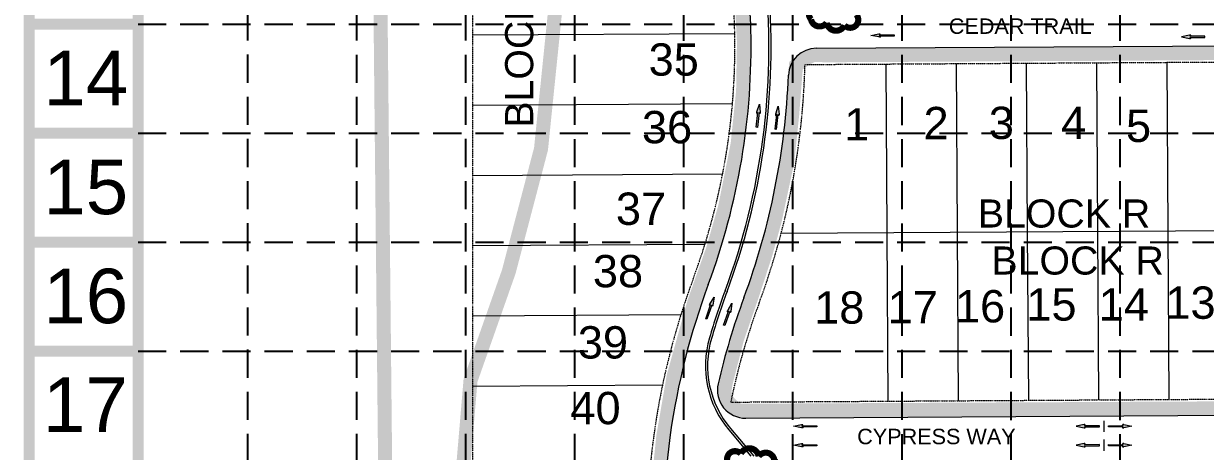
# Model space of a CAD drawing. Extents: x 218174 to 221286, y 216036 to 221010.
# Drawn here: x 218174 to 219015, y 219616 to 219920 of the extents above; entities that cross this region are included whole.
import ezdxf
from ezdxf.enums import TextEntityAlignment as Align

# ---------------------------------------------------------------- set-up
doc = ezdxf.new("R2010")
doc.units = 0
doc.header["$MEASUREMENT"] = 0
doc.linetypes.add('DASHED', pattern=[0.75, 0.5, -0.25])
doc.linetypes.add('DIVIDE', pattern=[1.25, 0.5, -0.25, 0, -0.25, 0, -0.25])
for name, color, linetype, lineweight in [('1 ARROWS', 7, 'Continuous', 0), ('1 BLOCK NUMBERS', 7, 'Continuous', 0), ('1 CURB LINE', 7, 'Continuous', 0), ('1 LOT NUMBERS', 7, 'Continuous', 0), ('1 STORM PIPE', 5, 'Continuous', 0), ('1 STREET NAMES', 7, 'Continuous', 0), ('PH.4-27', 7, 'Continuous', 0), ('PH.4-29', 7, 'Continuous', 0)]:
    doc.layers.add(name, color=color, linetype=linetype, lineweight=lineweight)
for name, color, linetype in [('1 EROSION BLANKETS', 84, 'Continuous'), ('1 INLET PROTECTION', 5, 'Continuous'), ('1 LIMITS OF DISTURBANCE', 1, 'DASHED'), ('1 SILT FENCE', 200, 'Continuous'), ('BASE', 7, 'Continuous'), ('GRID', 251, 'DASHED')]:
    doc.layers.add(name, color=color, linetype=linetype)
doc.styles.get("Standard").update_dxf_attribs({"font": 'ARIAL.TTF'})

msp = doc.modelspace()

# ---------------------------------------------------------------- hatches: boundary and pattern name
at = {"layer": '1 ARROWS', "linetype": 'Continuous', "lineweight": 0}
h = msp.add_hatch(color=256, dxfattribs=at)
edge = h.paths.add_edge_path()
edge.add_line((218783.38, 219912.66), (218782.83, 219912.05))
edge.add_line((218782.83, 219912.05), (218793.42, 219912.05))
edge.add_line((218793.42, 219912.05), (218793.41, 219911.19))
edge.add_line((218793.41, 219911.19), (218782.83, 219911.19))
edge.add_line((218782.83, 219911.19), (218783.37, 219910.69))
edge.add_line((218783.37, 219910.69), (218783.37, 219910.69))
edge.add_ellipse((218782.84, 219910.64), major_axis=(0.56, 0), ratio=0.285714, start_angle=235.27307, end_angle=377.18267, ccw=False)
edge.add_line((218782.52, 219910.51), (218782.52, 219910.51))
edge.add_line((218782.52, 219910.51), (218776.79, 219911.64))
edge.add_line((218776.79, 219911.64), (218782.51, 219912.82))
edge.add_line((218782.51, 219912.82), (218782.51, 219912.83))
edge.add_ellipse((218782.84, 219912.7), major_axis=(0.56, 0), ratio=0.285714, start_angle=-14.49672, end_angle=125.83153, ccw=False)
edge.add_line((218783.38, 219912.66), (218783.38, 219912.66))
h = msp.add_hatch(color=256, dxfattribs=at)
edge = h.paths.add_edge_path()
edge.add_line((219004.36, 219909.69), (219003.82, 219910.19))
edge.add_line((219003.82, 219910.19), (219014.4, 219910.2))
edge.add_line((219014.4, 219910.2), (219014.4, 219911.06))
edge.add_line((219014.4, 219911.06), (219003.82, 219911.05))
edge.add_line((219003.82, 219911.05), (219004.37, 219911.66))
edge.add_line((219004.37, 219911.66), (219004.37, 219911.66))
edge.add_ellipse((219003.82, 219911.7), major_axis=(0.56, 0.001), ratio=0.285714, start_angle=-14.49672, end_angle=125.83153)
edge.add_line((219003.5, 219911.83), (219003.5, 219911.82))
edge.add_line((219003.5, 219911.82), (218997.77, 219910.64))
edge.add_line((218997.77, 219910.64), (219003.51, 219909.51))
edge.add_ellipse((219003.82, 219909.64), major_axis=(0.56, 0.001), ratio=0.285714, start_angle=235.27307, end_angle=377.18267)
edge.add_line((219004.36, 219909.69), (219004.36, 219909.69))
edge.add_line((219004.36, 219909.69), (219004.36, 219909.69))
edge.add_line((219004.36, 219909.69), (219004.36, 219909.69))
h = msp.add_hatch(color=256, dxfattribs=at)
edge = h.paths.add_edge_path()
edge.add_line((218697.8, 219856.1), (218697.26, 219856.71))
edge.add_line((218697.26, 219856.71), (218696.1, 219846.19))
edge.add_line((218696.1, 219846.19), (218695.25, 219846.29))
edge.add_line((218695.25, 219846.29), (218696.4, 219856.81))
edge.add_line((218696.4, 219856.81), (218695.85, 219856.33))
edge.add_line((218695.85, 219856.33), (218695.85, 219856.33))
edge.add_ellipse((218695.86, 219856.87), major_axis=(0.061, 0.557), ratio=0.285714, start_angle=55.27307, end_angle=197.18267, ccw=False)
edge.add_line((218695.76, 219857.2), (218695.76, 219857.2))
edge.add_line((218695.76, 219857.2), (218697.52, 219862.77))
edge.add_line((218697.52, 219862.77), (218698.06, 219856.95))
edge.add_line((218698.06, 219856.95), (218698.07, 219856.95))
edge.add_ellipse((218697.9, 219856.64), major_axis=(0.061, 0.557), ratio=0.285714, start_angle=165.50328, end_angle=305.83153, ccw=False)
edge.add_line((218697.8, 219856.1), (218697.8, 219856.1))
h = msp.add_hatch(color=256, dxfattribs=at)
edge = h.paths.add_edge_path()
edge.add_line((218711.22, 219854.63), (218710.68, 219855.24))
edge.add_line((218710.68, 219855.24), (218709.52, 219844.72))
edge.add_line((218709.52, 219844.72), (218708.66, 219844.81))
edge.add_line((218708.66, 219844.81), (218709.82, 219855.33))
edge.add_line((218709.82, 219855.33), (218709.27, 219854.85))
edge.add_line((218709.27, 219854.85), (218709.27, 219854.85))
edge.add_ellipse((218709.28, 219855.39), major_axis=(0.061, 0.557), ratio=0.285714, start_angle=55.27307, end_angle=197.18267, ccw=False)
edge.add_line((218709.18, 219855.72), (218709.18, 219855.72))
edge.add_line((218709.18, 219855.72), (218710.94, 219861.29))
edge.add_line((218710.94, 219861.29), (218711.48, 219855.47))
edge.add_line((218711.48, 219855.47), (218711.48, 219855.47))
edge.add_ellipse((218711.32, 219855.16), major_axis=(0.061, 0.557), ratio=0.285714, start_angle=165.50328, end_angle=305.83153, ccw=False)
edge.add_line((218711.22, 219854.63), (218711.22, 219854.63))
h = msp.add_hatch(color=256, dxfattribs=at)
edge = h.paths.add_edge_path()
edge.add_line((218664.03, 219718.83), (218663.64, 219719.54))
edge.add_line((218663.64, 219719.54), (218660.13, 219709.56))
edge.add_line((218660.13, 219709.56), (218659.32, 219709.85))
edge.add_line((218659.32, 219709.85), (218662.82, 219719.83))
edge.add_line((218662.82, 219719.83), (218662.17, 219719.49))
edge.add_line((218662.17, 219719.49), (218662.17, 219719.49))
edge.add_ellipse((218662.31, 219720.01), major_axis=(0.186, 0.528), ratio=0.285714, start_angle=55.27307, end_angle=197.18267, ccw=False)
edge.add_line((218662.29, 219720.35), (218662.29, 219720.35))
edge.add_line((218662.29, 219720.35), (218665.26, 219725.38))
edge.add_line((218665.26, 219725.38), (218664.47, 219719.59))
edge.add_line((218664.47, 219719.59), (218664.47, 219719.59))
edge.add_ellipse((218664.24, 219719.32), major_axis=(0.186, 0.528), ratio=0.285714, start_angle=165.50328, end_angle=305.83153, ccw=False)
edge.add_line((218664.03, 219718.83), (218664.03, 219718.83))
h = msp.add_hatch(color=256, dxfattribs=at)
edge = h.paths.add_edge_path()
edge.add_line((218676.76, 219714.35), (218676.37, 219715.07))
edge.add_line((218676.37, 219715.07), (218672.86, 219705.08))
edge.add_line((218672.86, 219705.08), (218672.05, 219705.37))
edge.add_line((218672.05, 219705.37), (218675.56, 219715.35))
edge.add_line((218675.56, 219715.35), (218674.91, 219715.01))
edge.add_line((218674.91, 219715.01), (218674.91, 219715.01))
edge.add_ellipse((218675.04, 219715.53), major_axis=(0.186, 0.528), ratio=0.285714, start_angle=55.27307, end_angle=197.18267, ccw=False)
edge.add_line((218675.02, 219715.88), (218675.02, 219715.88))
edge.add_line((218675.02, 219715.88), (218678, 219720.91))
edge.add_line((218678, 219720.91), (218677.21, 219715.11))
edge.add_line((218677.21, 219715.11), (218677.21, 219715.11))
edge.add_ellipse((218676.98, 219714.85), major_axis=(0.186, 0.528), ratio=0.285714, start_angle=165.50328, end_angle=305.83153, ccw=False)
edge.add_line((218676.76, 219714.35), (218676.76, 219714.35))
h = msp.add_hatch(color=256, dxfattribs=at)
edge = h.paths.add_edge_path()
edge.add_line((218728.34, 219634.38), (218727.79, 219633.77))
edge.add_line((218727.79, 219633.77), (218738.38, 219633.77))
edge.add_line((218738.38, 219633.77), (218738.37, 219632.91))
edge.add_line((218738.37, 219632.91), (218727.79, 219632.91))
edge.add_line((218727.79, 219632.91), (218728.33, 219632.41))
edge.add_line((218728.33, 219632.41), (218728.33, 219632.41))
edge.add_ellipse((218727.79, 219632.36), major_axis=(0.56, 0), ratio=0.285714, start_angle=235.27307, end_angle=377.18267, ccw=False)
edge.add_line((218727.48, 219632.23), (218727.48, 219632.23))
edge.add_line((218727.48, 219632.23), (218721.75, 219633.37))
edge.add_line((218721.75, 219633.37), (218727.47, 219634.55))
edge.add_line((218727.47, 219634.55), (218727.47, 219634.55))
edge.add_ellipse((218727.8, 219634.42), major_axis=(0.56, 0), ratio=0.285714, start_angle=-14.49672, end_angle=125.83153, ccw=False)
edge.add_line((218728.34, 219634.38), (218728.34, 219634.38))
h = msp.add_hatch(color=256, dxfattribs=at)
edge = h.paths.add_edge_path()
edge.add_line((218929.36, 219632.42), (218928.82, 219632.92))
edge.add_line((218928.82, 219632.92), (218939.4, 219632.94))
edge.add_line((218939.4, 219632.94), (218939.4, 219633.8))
edge.add_line((218939.4, 219633.8), (218928.82, 219633.78))
edge.add_line((218928.82, 219633.78), (218929.37, 219634.39))
edge.add_line((218929.37, 219634.39), (218929.37, 219634.39))
edge.add_ellipse((218928.83, 219634.43), major_axis=(0.56, 0.001), ratio=0.285714, start_angle=-14.49672, end_angle=125.83153)
edge.add_line((218928.5, 219634.56), (218928.5, 219634.56))
edge.add_line((218928.5, 219634.56), (218922.77, 219633.37))
edge.add_line((218922.77, 219633.37), (218928.51, 219632.24))
edge.add_ellipse((218928.83, 219632.37), major_axis=(0.56, 0.001), ratio=0.285714, start_angle=235.27307, end_angle=377.18267)
edge.add_line((218929.36, 219632.42), (218929.36, 219632.42))
edge.add_line((218929.36, 219632.42), (218929.36, 219632.42))
edge.add_line((218929.36, 219632.42), (218929.36, 219632.42))
h = msp.add_hatch(color=256, dxfattribs=at)
edge = h.paths.add_edge_path()
edge.add_line((218955.85, 219632.42), (218956.39, 219632.92))
edge.add_line((218956.39, 219632.92), (218945.8, 219632.94))
edge.add_line((218945.8, 219632.94), (218945.8, 219633.8))
edge.add_line((218945.8, 219633.8), (218956.39, 219633.78))
edge.add_line((218956.39, 219633.78), (218955.84, 219634.39))
edge.add_line((218955.84, 219634.39), (218955.84, 219634.39))
edge.add_ellipse((218956.38, 219634.43), major_axis=(-0.56, 0.001), ratio=0.285714, start_angle=234.16847, end_angle=374.49672, ccw=False)
edge.add_line((218956.71, 219634.56), (218956.71, 219634.56))
edge.add_line((218956.71, 219634.56), (218962.44, 219633.37))
edge.add_line((218962.44, 219633.37), (218956.7, 219632.24))
edge.add_ellipse((218956.38, 219632.37), major_axis=(-0.56, 0.001), ratio=0.285714, start_angle=-17.18267, end_angle=124.72693, ccw=False)
edge.add_line((218955.85, 219632.42), (218955.85, 219632.42))
edge.add_line((218955.85, 219632.42), (218955.85, 219632.42))
edge.add_line((218955.85, 219632.42), (218955.85, 219632.42))
h = msp.add_hatch(color=256, dxfattribs=at)
edge = h.paths.add_edge_path()
edge.add_line((218728.34, 219620.88), (218727.79, 219620.27))
edge.add_line((218727.79, 219620.27), (218738.38, 219620.27))
edge.add_line((218738.38, 219620.27), (218738.37, 219619.41))
edge.add_line((218738.37, 219619.41), (218727.79, 219619.41))
edge.add_line((218727.79, 219619.41), (218728.33, 219618.91))
edge.add_line((218728.33, 219618.91), (218728.33, 219618.91))
edge.add_ellipse((218727.79, 219618.86), major_axis=(0.56, 0), ratio=0.285714, start_angle=235.27307, end_angle=377.18267, ccw=False)
edge.add_line((218727.48, 219618.73), (218727.48, 219618.73))
edge.add_line((218727.48, 219618.73), (218721.75, 219619.87))
edge.add_line((218721.75, 219619.87), (218727.47, 219621.05))
edge.add_line((218727.47, 219621.05), (218727.47, 219621.05))
edge.add_ellipse((218727.8, 219620.92), major_axis=(0.56, 0), ratio=0.285714, start_angle=-14.49672, end_angle=125.83153, ccw=False)
edge.add_line((218728.34, 219620.88), (218728.34, 219620.88))
h = msp.add_hatch(color=256, dxfattribs=at)
edge = h.paths.add_edge_path()
edge.add_line((218929.36, 219618.92), (218928.82, 219619.42))
edge.add_line((218928.82, 219619.42), (218939.4, 219619.44))
edge.add_line((218939.4, 219619.44), (218939.4, 219620.3))
edge.add_line((218939.4, 219620.3), (218928.82, 219620.28))
edge.add_line((218928.82, 219620.28), (218929.37, 219620.89))
edge.add_line((218929.37, 219620.89), (218929.37, 219620.89))
edge.add_ellipse((218928.83, 219620.93), major_axis=(0.56, 0.001), ratio=0.285714, start_angle=-14.49672, end_angle=125.83153)
edge.add_line((218928.5, 219621.06), (218928.5, 219621.06))
edge.add_line((218928.5, 219621.06), (218922.77, 219619.87))
edge.add_line((218922.77, 219619.87), (218928.51, 219618.74))
edge.add_ellipse((218928.83, 219618.87), major_axis=(0.56, 0.001), ratio=0.285714, start_angle=235.27307, end_angle=377.18267)
edge.add_line((218929.36, 219618.92), (218929.36, 219618.92))
edge.add_line((218929.36, 219618.92), (218929.36, 219618.92))
edge.add_line((218929.36, 219618.92), (218929.36, 219618.92))
h = msp.add_hatch(color=256, dxfattribs=at)
edge = h.paths.add_edge_path()
edge.add_line((218955.85, 219618.92), (218956.39, 219619.42))
edge.add_line((218956.39, 219619.42), (218945.8, 219619.44))
edge.add_line((218945.8, 219619.44), (218945.8, 219620.3))
edge.add_line((218945.8, 219620.3), (218956.39, 219620.28))
edge.add_line((218956.39, 219620.28), (218955.84, 219620.89))
edge.add_line((218955.84, 219620.89), (218955.84, 219620.89))
edge.add_ellipse((218956.38, 219620.93), major_axis=(-0.56, 0.001), ratio=0.285714, start_angle=234.16847, end_angle=374.49672, ccw=False)
edge.add_line((218956.71, 219621.06), (218956.71, 219621.06))
edge.add_line((218956.71, 219621.06), (218962.44, 219619.87))
edge.add_line((218962.44, 219619.87), (218956.7, 219618.74))
edge.add_ellipse((218956.38, 219618.87), major_axis=(-0.56, 0.001), ratio=0.285714, start_angle=-17.18267, end_angle=124.72693, ccw=False)
edge.add_line((218955.85, 219618.92), (218955.85, 219618.92))
edge.add_line((218955.85, 219618.92), (218955.85, 219618.92))
edge.add_line((218955.85, 219618.92), (218955.85, 219618.92))

# ---------------------------------------------------------------- linework, layer by layer
for p, q in [((218776.79, 219911.64), (218782.51, 219912.82)), ((218782.52, 219910.51), (218776.79, 219911.64)), ((218782.51, 219912.82), (218782.51, 219912.83)), ((218782.52, 219910.51), (218782.52, 219910.51)), ((218783.38, 219912.66), (218782.83, 219912.05)), ((218782.83, 219912.05), (218793.42, 219912.05)), ((218793.41, 219911.19), (218782.83, 219911.19)), ((218782.83, 219911.19), (218783.37, 219910.69)), ((218783.37, 219910.69), (218783.37, 219910.69)), ((218783.38, 219912.66), (218783.38, 219912.66)), ((218793.42, 219912.05), (218793.41, 219911.19)), ((219003.5, 219911.82), (218997.77, 219910.64)), ((218997.77, 219910.64), (219003.51, 219909.51)), ((219003.5, 219911.83), (219003.5, 219911.82)), ((219003.82, 219911.05), (219004.37, 219911.66)), ((219014.4, 219911.06), (219003.82, 219911.05)), ((219003.82, 219910.19), (219014.4, 219910.2)), ((219004.36, 219909.69), (219003.82, 219910.19)), ((219004.36, 219909.69), (219004.36, 219909.69)), ((219004.36, 219909.69), (219004.36, 219909.69)), ((219004.36, 219909.69), (219004.36, 219909.69)), ((219004.37, 219911.66), (219004.37, 219911.66)), ((219014.4, 219910.2), (219014.4, 219911.06)), ((218695.76, 219857.2), (218697.52, 219862.77)), ((218697.52, 219862.77), (218698.06, 219856.95)), ((218709.18, 219855.72), (218710.94, 219861.29)), ((218710.94, 219861.29), (218711.48, 219855.47)), ((218695.25, 219846.29), (218696.4, 219856.81)), ((218695.76, 219857.2), (218695.76, 219857.2)), ((218696.4, 219856.81), (218695.85, 219856.33)), ((218695.85, 219856.33), (218695.85, 219856.33)), ((218697.26, 219856.71), (218696.1, 219846.19)), ((218697.8, 219856.1), (218697.26, 219856.71)), ((218697.8, 219856.1), (218697.8, 219856.1)), ((218698.06, 219856.95), (218698.07, 219856.95)), ((218708.66, 219844.81), (218709.82, 219855.33)), ((218709.18, 219855.72), (218709.18, 219855.72)), ((218709.82, 219855.33), (218709.27, 219854.85)), ((218709.27, 219854.85), (218709.27, 219854.85)), ((218710.68, 219855.24), (218709.52, 219844.72)), ((218711.22, 219854.63), (218710.68, 219855.24)), ((218711.22, 219854.63), (218711.22, 219854.63)), ((218711.48, 219855.47), (218711.48, 219855.47)), ((218696.1, 219846.19), (218695.25, 219846.29)), ((218709.52, 219844.72), (218708.66, 219844.81)), ((218662.29, 219720.35), (218665.26, 219725.38)), ((218665.26, 219725.38), (218664.47, 219719.59)), ((218659.32, 219709.85), (218662.82, 219719.83)), ((218663.64, 219719.54), (218660.13, 219709.56)), ((218662.82, 219719.83), (218662.17, 219719.49)), ((218662.17, 219719.49), (218662.17, 219719.49)), ((218662.29, 219720.35), (218662.29, 219720.35)), ((218664.03, 219718.83), (218663.64, 219719.54)), ((218664.03, 219718.83), (218664.03, 219718.83)), ((218664.47, 219719.59), (218664.47, 219719.59)), ((218672.05, 219705.37), (218675.56, 219715.35)), ((218676.37, 219715.07), (218672.86, 219705.08)), ((218675.56, 219715.35), (218674.91, 219715.01)), ((218674.91, 219715.01), (218674.91, 219715.01)), ((218675.02, 219715.88), (218678, 219720.91)), ((218675.02, 219715.88), (218675.02, 219715.88)), ((218676.76, 219714.35), (218676.37, 219715.07)), ((218678, 219720.91), (218677.21, 219715.11)), ((218677.21, 219715.11), (218677.21, 219715.11)), ((218660.13, 219709.56), (218659.32, 219709.85)), ((218676.76, 219714.35), (218676.76, 219714.35)), ((218672.86, 219705.08), (218672.05, 219705.37)), ((218721.75, 219633.37), (218727.47, 219634.55)), ((218727.48, 219632.23), (218721.75, 219633.37)), ((218727.47, 219634.55), (218727.47, 219634.55)), ((218727.48, 219632.23), (218727.48, 219632.23)), ((218728.34, 219634.38), (218727.79, 219633.77)), ((218727.79, 219633.77), (218738.38, 219633.77)), ((218738.37, 219632.91), (218727.79, 219632.91)), ((218727.79, 219632.91), (218728.33, 219632.41)), ((218728.33, 219632.41), (218728.33, 219632.41)), ((218728.34, 219634.38), (218728.34, 219634.38)), ((218738.38, 219633.77), (218738.37, 219632.91)), ((218928.5, 219634.56), (218922.77, 219633.37)), ((218922.77, 219633.37), (218928.51, 219632.24)), ((218928.5, 219634.56), (218928.5, 219634.56)), ((218928.82, 219633.78), (218929.37, 219634.39)), ((218939.4, 219633.8), (218928.82, 219633.78)), ((218928.82, 219632.92), (218939.4, 219632.94)), ((218929.36, 219632.42), (218928.82, 219632.92)), ((218929.36, 219632.42), (218929.36, 219632.42)), ((218929.36, 219632.42), (218929.36, 219632.42)), ((218929.36, 219632.42), (218929.36, 219632.42)), ((218929.37, 219634.39), (218929.37, 219634.39)), ((218939.4, 219632.94), (218939.4, 219633.8)), ((218942.62, 219637.36), (218942.58, 219629.36)), ((218945.8, 219632.94), (218945.8, 219633.8)), ((218945.8, 219633.8), (218956.39, 219633.78)), ((218956.39, 219632.92), (218945.8, 219632.94)), ((218956.39, 219633.78), (218955.84, 219634.39)), ((218955.84, 219634.39), (218955.84, 219634.39)), ((218955.85, 219632.42), (218956.39, 219632.92)), ((218955.85, 219632.42), (218955.85, 219632.42)), ((218955.85, 219632.42), (218955.85, 219632.42)), ((218955.85, 219632.42), (218955.85, 219632.42)), ((218962.44, 219633.37), (218956.7, 219632.24)), ((218956.71, 219634.56), (218956.71, 219634.56)), ((218956.71, 219634.56), (218962.44, 219633.37)), ((218942.62, 219623.86), (218942.58, 219615.86)), ((218721.75, 219619.87), (218727.47, 219621.05)), ((218727.48, 219618.73), (218721.75, 219619.87)), ((218727.47, 219621.05), (218727.47, 219621.05)), ((218727.48, 219618.73), (218727.48, 219618.73)), ((218728.34, 219620.88), (218727.79, 219620.27)), ((218727.79, 219620.27), (218738.38, 219620.27)), ((218738.37, 219619.41), (218727.79, 219619.41)), ((218727.79, 219619.41), (218728.33, 219618.91)), ((218728.33, 219618.91), (218728.33, 219618.91)), ((218728.34, 219620.88), (218728.34, 219620.88)), ((218738.38, 219620.27), (218738.37, 219619.41)), ((218928.5, 219621.06), (218922.77, 219619.87)), ((218922.77, 219619.87), (218928.51, 219618.74)), ((218928.5, 219621.06), (218928.5, 219621.06)), ((218928.82, 219620.28), (218929.37, 219620.89)), ((218939.4, 219620.3), (218928.82, 219620.28)), ((218928.82, 219619.42), (218939.4, 219619.44)), ((218929.36, 219618.92), (218928.82, 219619.42)), ((218929.36, 219618.92), (218929.36, 219618.92)), ((218929.36, 219618.92), (218929.36, 219618.92)), ((218929.36, 219618.92), (218929.36, 219618.92)), ((218929.37, 219620.89), (218929.37, 219620.89)), ((218939.4, 219619.44), (218939.4, 219620.3)), ((218945.8, 219619.44), (218945.8, 219620.3)), ((218945.8, 219620.3), (218956.39, 219620.28)), ((218956.39, 219619.42), (218945.8, 219619.44)), ((218956.39, 219620.28), (218955.84, 219620.89)), ((218955.84, 219620.89), (218955.84, 219620.89)), ((218955.85, 219618.92), (218956.39, 219619.42)), ((218955.85, 219618.92), (218955.85, 219618.92)), ((218955.85, 219618.92), (218955.85, 219618.92)), ((218955.85, 219618.92), (218955.85, 219618.92)), ((218962.44, 219619.87), (218956.7, 219618.74)), ((218956.71, 219621.06), (218956.71, 219621.06)), ((218956.71, 219621.06), (218962.44, 219619.87))]:
    msp.add_line(p, q, dxfattribs=at)
at = {"layer": '1 ARROWS', "linetype": 'Continuous', "lineweight": 0, "extrusion": (0, 0, -1)}
for centre, major_axis, start_param, end_param in [((218782.84, 219912.7), (0.56, 0), 4.087011, 6.536201), ((218782.84, 219910.64), (0.56, 0), -0.299894, 2.176896), ((218695.86, 219856.87), (0.061, 0.557), 2.841698, 5.318488), ((218697.9, 219856.64), (0.061, 0.557), 0.945418, 3.394608), ((218709.28, 219855.39), (0.061, 0.557), 2.841698, 5.318488), ((218711.32, 219855.16), (0.061, 0.557), 0.945418, 3.394608), ((218662.31, 219720.01), (0.186, 0.528), 2.841698, 5.318488), ((218664.24, 219719.32), (0.186, 0.528), 0.945418, 3.394608), ((218675.04, 219715.53), (0.186, 0.528), 2.841698, 5.318488), ((218676.98, 219714.85), (0.186, 0.528), 0.945418, 3.394608), ((218727.8, 219634.42), (0.56, 0), 4.087011, 6.536201), ((218727.79, 219632.36), (0.56, 0), -0.299894, 2.176896), ((218727.8, 219620.92), (0.56, 0), 4.087011, 6.536201), ((218727.79, 219618.86), (0.56, 0), -0.299894, 2.176896)]:
    msp.add_ellipse(centre, major_axis=major_axis, ratio=0.285714, start_param=start_param, end_param=end_param, dxfattribs=at)
at = {"layer": '1 ARROWS', "linetype": 'Continuous', "lineweight": 0}
for centre, major_axis, start_param, end_param in [((219003.82, 219911.7), (0.56, 0.001), -0.253015, 2.196174), ((219003.82, 219909.64), (0.56, 0.001), 4.10629, 6.58308), ((218928.83, 219634.43), (0.56, 0.001), -0.253015, 2.196174), ((218928.83, 219632.37), (0.56, 0.001), 4.10629, 6.58308), ((218956.38, 219634.43), (-0.56, 0.001), 4.087011, 6.536201), ((218956.38, 219632.37), (-0.56, 0.001), -0.299894, 2.176896), ((218928.83, 219620.93), (0.56, 0.001), -0.253015, 2.196174), ((218928.83, 219618.87), (0.56, 0.001), 4.10629, 6.58308), ((218956.38, 219620.93), (-0.56, 0.001), 4.087011, 6.536201), ((218956.38, 219618.87), (-0.56, 0.001), -0.299894, 2.176896)]:
    msp.add_ellipse(centre, major_axis=major_axis, ratio=0.285714, start_param=start_param, end_param=end_param, dxfattribs=at)
for p in [(218783.37, 219910.69), (218695.85, 219856.33), (218709.27, 219854.85), (218662.17, 219719.49), (218674.91, 219715.01), (218728.33, 219632.41), (218728.33, 219618.91)]:
    msp.add_point(p, dxfattribs=at)
at = {"layer": '1 CURB LINE', "color": 7, "linetype": 'Continuous', "lineweight": 0}
for p, q in [((218738.04, 219902.46), (219189.27, 219905.19)), ((218687.8, 219639.15), (219190.74, 219642.2))]:
    msp.add_line(p, q, dxfattribs=at)
for centre, radius, start, end in [((218205.09, 219903.63), 486.5, 1.38929, 5.17541), ((218205.09, 219903.63), 486.5, 339.62351, 1.38929), ((218738.17, 219882.46), 20, 90.34779, 177.72516), ((218205.09, 219903.63), 513.5, 339.62351, 357.72515), ((219142.51, 219555.44), 513.5, 159.62351, 171.95728), ((219142.51, 219555.44), 486.5, 159.62351, 167.15613), ((218687.68, 219659.14), 20, 167.15613, 270.34779), ((219142.51, 219555.44), 513.5, 171.95728, 201.22217)]:
    msp.add_arc(centre, radius, start, end, dxfattribs=at)
at = {"layer": '1 EROSION BLANKETS', "linetype": 'Continuous', "lineweight": 0, "const_width": 10, "flags": 128}
for points in [[(218716.63, 218981.89), (218719.34, 219043.75), (218717.46, 219103.2), (218712.78, 219157.37), (218704.25, 219212.76), (218689.33, 219274.73), (218673.61, 219329.07), (218664.32, 219355.5), (218646.65, 219404.87), (218638.52, 219435.05), (218631.76, 219468.37), (218627.11, 219498.91), (218624.54, 219533.62), (218624.37, 219556.77), (218625.72, 219593.23), (218629.24, 219626.74), (218636.55, 219669.11), (218651.2, 219721.71), (218664.67, 219759.72), (218673.18, 219789.71), (218682.06, 219834.25), (218685.95, 219871.96), (218686.55, 219906.84), (218684.29, 219950.96)], [(219190.11, 219646.92), (218684.32, 219644.4), (218680.25, 219645.66), (218676.03, 219649.88), (218673.68, 219653.01), (218672.58, 219657.86), (218673.37, 219663.64), (218681.58, 219695.63), (218692, 219725.88), (218701.68, 219755.54), (218708.34, 219779.49), (218717.32, 219821.69), (218720.86, 219855.58), (218723.54, 219890.11), (218730.8, 219895.31), (218735.69, 219897.68), (218747.06, 219897.52), (218970.37, 219898.72), (219185.61, 219900.17)]]:
    msp.add_lwpolyline(points, dxfattribs=at)
at = {"layer": '1 INLET PROTECTION', "color": 170, "ltscale": 100, "const_width": 4.37}
for points in [[(218745.02, 219936.36, 0.520567), (218745.02, 219936.36, 0.765195), (218734.86, 219932.01, 0.417879), (218734.24, 219923.08, 0.6649), (218745.4, 219920.67, 0.744833), (218758.04, 219918.81, 0.975642), (218766.46, 219926.5, 0.520567), (218765.1, 219936.47, 0.520567), (218757.83, 219936.26, 0.540264), (218745.02, 219936.36)], [(218697.27, 219596.28, 0.520567), (218697.27, 219596.28, 0.765195), (218707.46, 219600.57, 0.417879), (218708.12, 219609.49, 0.6649), (218696.98, 219611.97, 0.744833), (218684.35, 219613.9, 0.975642), (218675.89, 219606.26, 0.520567), (218677.19, 219596.29, 0.520567), (218684.46, 219596.45, 0.540264), (218697.27, 219596.28)]]:
    msp.add_lwpolyline(points, format="xyb", close=True, dxfattribs=at)
at = {"layer": '1 LIMITS OF DISTURBANCE', "lineweight": 0, "ltscale": 50, "const_width": 10, "flags": 128}
msp.add_lwpolyline([(218444.48, 220364.21), (219055.86, 220366.68), (219055.86, 220772.77), (219285.09, 220772.77), (219285.09, 220791.73), (219318.86, 220791.73), (219318.86, 220759.52), (219391.6, 220758.44), (220987.67, 220731.11), (220986.72, 220286.81), (221023.27, 220286.81), (221023.27, 220226.92), (220988.46, 220226.92), (220988.46, 219086.78), (220977.79, 219041.68, 0.030001), (220966.36, 218975.98, 0.037041), (220958.74, 218777.01, -0.010186), (220966.04, 218302.62), (220199.58, 218302.62), (219982.39, 216800.02), (219977.59, 216762.84), (218877.47, 216761.93), (218945.29, 216986.66), (218954.77, 217018.06), (218971.37, 217065.45), (218954.8, 217122.23), (218977.98, 217150.64), (218953.28, 217263.47), (219000.17, 217274.27), (219042.08, 217384.33), (219013.34, 217433.37), (219061.23, 217463.28), (219069.38, 217505.31), (219032.49, 217553.62), (219010.69, 217581.68), (219077.04, 217902.02), (219154.34, 217909.69), (219184.19, 217879.87), (219210.36, 217907.07), (219196.66, 217984.86), (219196.27, 218037.76), (219218.31, 218088.12), (219287.6, 218144.45), (219303.46, 218163.23), (219276.22, 218217), (219308.55, 218249.65), (219362.55, 218227.74), (219407.83, 218356.01), (219624.54, 218350.18), (219618.32, 218768.33), (219580.03, 218772.49), (219581.69, 218810.76), (219618.32, 218809.92), (219616.56, 219036.75), (219553.42, 219045.16), (219530.27, 218997.84), (219491.33, 219015.72), (219509.22, 219059.88), (219452.39, 219092.48), (219322.88, 218925.19), (219168.58, 218724.48), (219101.4, 218550.2), (219137.97, 218518.16), (219105.87, 218463.43), (219082.64, 218238.56), (218854.72, 217964.36), (218635.51, 218283.53), (218444.62, 218285.59), (218423.58, 220363.65)], format="xyb", dxfattribs=at)
at = {"layer": '1 SILT FENCE', "lineweight": 0, "const_width": 10, "flags": 128}
msp.add_lwpolyline([(218500.54, 218308.96), (218499.14, 218641.3), (218503.47, 218684.53), (218527.81, 218771.83), (218568.92, 218883.39), (218578.67, 218942.73), (218577.78, 219035.74), (218556.4, 219191.17), (218513.48, 219330.77), (218492, 219422.36), (218484.84, 219581.59), (218492, 219666.03), (218519.24, 219743.48), (218542.15, 219830.78), (218557.53, 219981.41), (218555.63, 220059.58), (218533.82, 220148.53), (218521.53, 220224.16), (218519.34, 220278.71), (218532.45, 220316.9), (218552.23, 220349.97)], dxfattribs=at)
at = {"layer": '1 STORM PIPE', "linetype": 'Continuous', "lineweight": 0}
for p, q in [((218676.96, 219631.77), (218693.49, 219612.18)), ((218675.81, 219630.8), (218691.53, 219612.17))]:
    msp.add_line(p, q, dxfattribs=at)
for centre, radius, start, end in [((218205.08, 219903.63), 499.25, 339.62355, 5.17539), ((218205.08, 219903.63), 500.75, 339.62355, 3.76194), ((219142.51, 219555.44), 500.75, 159.62343, 163.65886), ((219142.51, 219555.44), 499.25, 159.62343, 163.65886), ((218729.88, 219676.43), 70.75, 163.65886, 220.16081), ((218729.88, 219676.43), 69.25, 163.65886, 220.16081)]:
    msp.add_arc(centre, radius, start, end, dxfattribs=at)
at = {"layer": 'BASE', "const_width": 7.76}
for points in [[(221281.66, 216039.95), (221281.66, 221005.89), (218177.95, 221005.89), (218177.95, 216039.95)], [(221204.07, 216117.54), (221204.07, 220928.3), (218255.54, 220928.3), (218255.54, 216117.54)]]:
    msp.add_lwpolyline(points, close=True, dxfattribs=at)
for points in [[(218255.54, 219919.59), (218177.95, 219919.59)], [(218255.54, 219842), (218177.95, 219842)], [(218255.54, 219764.41), (218177.95, 219764.41)], [(218255.54, 219686.81), (218177.95, 219686.81)]]:
    msp.add_lwpolyline(points, dxfattribs=at)
at = {"layer": 'GRID', "color": 253, "linetype": 'DASHED', "ltscale": 40}
for p, q in [((218333.84, 216427.93), (218333.42, 220925.38)), ((218411.76, 216427.91), (218410.8, 220925.35)), ((218489.12, 216427.9), (218488.41, 220925.14)), ((218567.13, 216427.89), (218565.9, 220925.02)), ((218644.02, 216427.88), (218643.69, 220925.62)), ((218721.13, 216427.87), (218721.37, 220925.48)), ((218799.31, 216427.85), (218798.89, 220925.19)), ((218877.18, 216427.84), (218876.38, 220925.26)), ((218954.15, 216427.83), (218954.17, 220925.21)), ((218255.54, 219919.59), (221204.07, 219919.59)), ((218255.54, 219842), (221204.07, 219842)), ((218255.54, 219764.41), (221204.07, 219764.41)), ((218255.54, 219686.81), (221204.07, 219686.81))]:
    msp.add_line(p, q, dxfattribs=at)
at = {"layer": 'PH.4-27', "color": 7, "linetype": 'DIVIDE', "lineweight": 0}
for p, q in [((218729.93, 219890.91), (219197.84, 219893.75)), ((218677.14, 219650.58), (219199.3, 219653.75))]:
    msp.add_line(p, q, dxfattribs=at)
msp.add_lwpolyline([(218868.96, 219021.73), (218868.66, 219071.73), (218921.6, 219072.05), (218920.87, 219192.05), (219034.86, 219192.74), (219141.92, 219187.85), (219263.02, 219346.36), (219306.29, 219415.51), (219331.76, 219471.2), (219350.83, 219529.39), (219363.24, 219589.36), (219369.32, 219650.32), (219365.02, 220359.48), (219245.02, 220358.75), (219245.17, 220334.04), (219195.17, 220333.74), (219195.05, 220353.74), (219073.04, 220353), (218493.31, 220352.89), (218493.31, 218306.7)], dxfattribs=at)
for centre, radius, start, end in [((218205.09, 219903.63), 475, 339.62351, 5.17541), ((218205.09, 219903.63), 525, 339.62351, 358.611), ((219142.51, 219555.44), 525, 159.62351, 201.22217), ((219142.51, 219555.44), 475, 159.62351, 168.44624)]:
    msp.add_arc(centre, radius, start, end, dxfattribs=at)
at = {"layer": 'PH.4-29', "color": 7, "linetype": 'Continuous', "lineweight": 0}
for p, q in [((218493.32, 219911.97), (218679.99, 219913.1)), ((218887.41, 219891.86), (218888.13, 219771.86)), ((218937.4, 219892.16), (218938.13, 219772.17)), ((218987.4, 219892.47), (218988.13, 219772.47)), ((218787.41, 219891.25), (218788.14, 219771.26)), ((218837.41, 219891.56), (218838.13, 219771.56)), ((218493.31, 219861.97), (218678.35, 219863.09)), ((218493.31, 219811.97), (218671.37, 219813.05)), ((218713, 219770.8), (219198.57, 219773.75)), ((218788.14, 219771.26), (218788.86, 219651.26)), ((218838.13, 219771.56), (218838.86, 219651.56)), ((218888.13, 219771.86), (218888.86, 219651.87)), ((218938.13, 219772.17), (218938.86, 219652.17)), ((218988.13, 219772.47), (218988.86, 219652.47)), ((218493.31, 219761.97), (218658.78, 219762.97)), ((218493.31, 219711.97), (218641.67, 219712.87)), ((218493.31, 219661.96), (218628.6, 219662.79))]:
    msp.add_line(p, q, dxfattribs=at)

# ---------------------------------------------------------------- texts
at = {"layer": '1 BLOCK NUMBERS', "color": 7, "linetype": 'Continuous', "lineweight": 0}
msp.add_text('BLOCK T', height=20, rotation=90, dxfattribs=at).set_placement((218526.59, 219905.73), align=Align.MIDDLE)
msp.add_text('BLOCK T', height=20, rotation=90, dxfattribs=at).set_placement((218526.59, 219905.73), align=Align.MIDDLE)
msp.add_text('BLOCK T', height=20, rotation=90, dxfattribs=at).set_placement((218526.59, 219905.73), align=Align.MIDDLE)
msp.add_text('BLOCK T', height=20, rotation=90, dxfattribs=at).set_placement((218526.59, 219905.73), align=Align.MIDDLE)
for p in [(218914.23, 219784.86), (218914.23, 219784.86), (218914.23, 219784.86), (218914.23, 219784.86), (218923.92, 219751.39)]:
    msp.add_text('BLOCK R', height=20, dxfattribs=at).set_placement(p, align=Align.MIDDLE)
at = {"layer": '1 LOT NUMBERS', "color": 7, "linetype": 'Continuous', "lineweight": 0}
for s, p in [('35', (218618.71, 219882.99)), ('35', (218618.71, 219882.99)), ('35', (218618.71, 219882.99)), ('35', (218618.71, 219882.99)), ('36', (218613.97, 219834.85)), ('36', (218613.97, 219834.85)), ('36', (218613.97, 219834.85)), ('36', (218613.97, 219834.85)), ('1', (218757.87, 219836.83)), ('1', (218757.87, 219836.83)), ('1', (218757.87, 219836.83)), ('1', (218757.87, 219836.83)), ('2', (218814.29, 219837.74)), ('2', (218814.29, 219837.74)), ('2', (218814.29, 219837.74)), ('2', (218814.29, 219837.74)), ('3', (218860.73, 219837.88)), ('3', (218860.73, 219837.88)), ('3', (218860.73, 219837.88)), ('3', (218860.73, 219837.88)), ('4', (218912.16, 219837.88)), ('4', (218912.16, 219837.88)), ('4', (218912.16, 219837.88)), ('4', (218912.16, 219837.88)), ('5', (218958.34, 219835.78)), ('5', (218958.34, 219835.78)), ('5', (218958.34, 219835.78)), ('5', (218958.34, 219835.78)), ('37', (218595.41, 219776.76)), ('38', (218579.04, 219732.33)), ('38', (218579.04, 219732.33)), ('13', (218986.34, 219709.89)), ('18', (218736.48, 219706.43)), ('17', (218788.74, 219706.67)), ('16', (218836.64, 219707.33)), ('15', (218887.41, 219708.61)), ('14', (218938.91, 219708.61)), ('39', (218568.32, 219681.62)), ('39', (218568.32, 219681.62)), ('40', (218563.06, 219634.84)), ('40', (218563.06, 219634.84))]:
    msp.add_text(s, height=23, dxfattribs=at).set_placement(p)
at = {"layer": '1 STREET NAMES', "color": 7, "linetype": 'Continuous', "lineweight": 0}
for s, p in [('CEDAR TRAIL', (218883.07, 219918.24)), ('CYPRESS WAY', (218823.44, 219626.1))]:
    msp.add_text(s, height=11, dxfattribs=at).set_placement(p, align=Align.MIDDLE)
at = {"layer": 'BASE'}
for s, p in [('14', (218218.27, 219881.34)), ('15', (218218.27, 219803.75)), ('16', (218218.27, 219726.15)), ('17', (218217.99, 219648.78))]:
    msp.add_text(s, height=38.796, dxfattribs=at).set_placement(p, align=Align.MIDDLE_CENTER)

doc.saveas('drawing.dxf')
